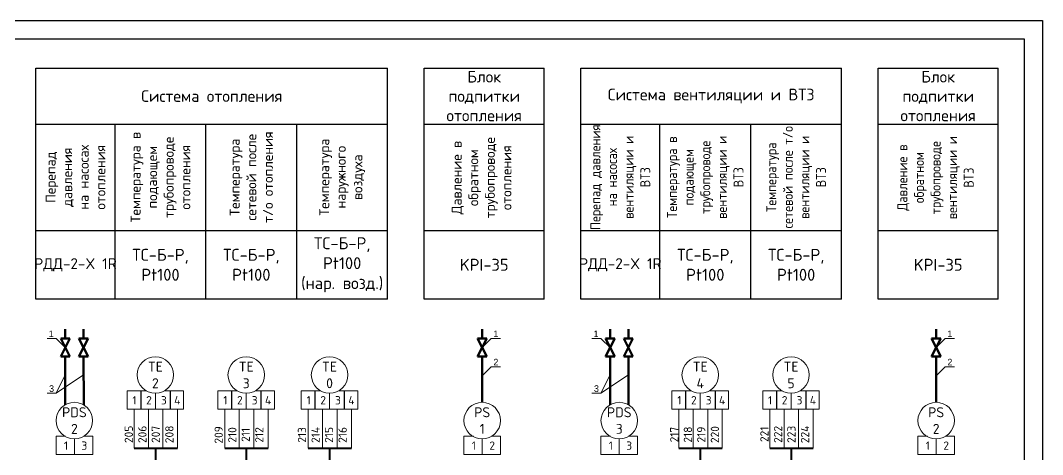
# Model space of a CAD drawing. Header units: millimetres. Extents: x 1606 to 7674, y 609 to 4159.
# Drawn here: x 3318.1 to 3598.1, y 2775.3 to 2894.2 of the extents above; entities that cross this region are included whole.
import ezdxf

# ---------------------------------------------------------------- set-up
doc = ezdxf.new("R2010")
doc.units = ezdxf.units.MM
doc.layers.add('24VDC', color=7, linetype='Continuous')
doc.layers.add('Рамка', color=7, linetype='Continuous', lineweight=50)

msp = doc.modelspace()

# ---------------------------------------------------------------- linework, layer by layer
at = {"color": 1}
for p, q in [((3322.31904, 2817.82295), (3322.31904, 2881.10405)), ((3418.682, 2817.82295), (3418.682, 2881.10405)), ((3428.682, 2817.82295), (3428.682, 2881.10405)), ((3461.61154, 2817.82295), (3461.61154, 2881.10405)), ((3471.61154, 2817.82295), (3471.61154, 2881.10405)), ((3543.07854, 2817.82295), (3543.07854, 2881.10405)), ((3553.07854, 2817.82295), (3553.07854, 2881.10405)), ((3586.00808, 2817.82295), (3586.00808, 2881.10405)), ((3322.31904, 2865.78946), (3418.682, 2865.78946)), ((3343.99411, 2817.82295), (3343.99411, 2865.78946)), ((3368.89008, 2817.82295), (3368.89008, 2865.78946)), ((3393.78604, 2817.82295), (3393.78604, 2865.78946)), ((3428.682, 2865.78946), (3461.61154, 2865.78946)), ((3471.61154, 2865.78946), (3543.07854, 2865.78946)), ((3493.28662, 2817.82295), (3493.28662, 2865.78946)), ((3518.18258, 2817.82295), (3518.18258, 2865.78946)), ((3553.07854, 2865.78946), (3586.00808, 2865.78946)), ((3322.31904, 2836.6727), (3389.94021, 2836.6727)), ((3322.31904, 2836.6727), (3418.682, 2836.6727)), ((3428.682, 2836.6727), (3461.61154, 2836.6727)), ((3471.61154, 2836.6727), (3539.23271, 2836.6727)), ((3471.61154, 2836.6727), (3543.07854, 2836.6727)), ((3553.07854, 2836.6727), (3586.00808, 2836.6727))]:
    msp.add_line(p, q, dxfattribs=at)
at = {"color": 4, "ltscale": 2}
for p, q in [((3351.05079, 2792.7528), (3351.05079, 2787.73336)), ((3359.10043, 2792.7528), (3359.10043, 2787.73336)), ((3375.93808, 2792.7528), (3375.93808, 2787.73336)), ((3383.98772, 2792.7528), (3383.98772, 2787.73336)), ((3398.76704, 2792.7528), (3398.76704, 2787.73336)), ((3406.81668, 2792.7528), (3406.81668, 2787.73336)), ((3500.34329, 2792.7528), (3500.34329, 2787.73336)), ((3508.39293, 2792.7528), (3508.39293, 2787.73336)), ((3525.23058, 2792.7528), (3525.23058, 2787.73336)), ((3533.28022, 2792.7528), (3533.28022, 2787.73336))]:
    msp.add_line(p, q, dxfattribs=at)
at = {"color": 1}
for points in [[(3322.31904, 2881.10405), (3418.682, 2881.10405)], [(3428.682, 2881.10405), (3461.61154, 2881.10405)], [(3471.61154, 2881.10405), (3543.07854, 2881.10405)], [(3553.07854, 2881.10405), (3586.00808, 2881.10405)], [(3418.682, 2817.82295), (3322.31904, 2817.82295)], [(3461.61154, 2817.82295), (3428.682, 2817.82295)], [(3543.07854, 2817.82295), (3471.61154, 2817.82295)], [(3586.00808, 2817.82295), (3553.07854, 2817.82295)]]:
    msp.add_lwpolyline(points, dxfattribs=at)
at = {"layer": 'Рамка', "linetype": 'Continuous', "lineweight": -2}
for p, q in [((3178.14841, 2894.16095), (3598.14841, 2894.16095)), ((3598.14841, 2894.16095), (3598.14841, 2597.16095)), ((3198.14841, 2889.16095), (3593.14841, 2889.16095)), ((3198.77341, 2889.16095), (3593.14841, 2889.16095)), ((3593.14841, 2889.16095), (3593.14841, 2602.16095))]:
    msp.add_line(p, q, dxfattribs=at)
at = {"layer": 'Рамка', "color": 7, "linetype": 'Continuous'}
for p, q in [((3330.36047, 2809.58579), (3330.36047, 2807.08579)), ((3335.36047, 2809.58579), (3335.36047, 2807.08579)), ((3444.60006, 2809.58579), (3444.60006, 2807.08579)), ((3479.65298, 2809.58579), (3479.65298, 2807.08579)), ((3484.65298, 2809.58579), (3484.65298, 2807.08579)), ((3568.9966, 2809.58579), (3568.9966, 2807.08579)), ((3329.11047, 2807.08579), (3331.61047, 2802.08579)), ((3331.61047, 2807.08579), (3329.11047, 2802.08579)), ((3331.61047, 2807.08579), (3329.11047, 2807.08579)), ((3334.11047, 2807.08579), (3336.61047, 2802.08579)), ((3336.61047, 2807.08579), (3334.11047, 2802.08579)), ((3336.61047, 2807.08579), (3334.11047, 2807.08579)), ((3443.35006, 2807.08579), (3445.85006, 2802.08579)), ((3445.85006, 2807.08579), (3443.35006, 2802.08579)), ((3445.85006, 2807.08579), (3443.35006, 2807.08579)), ((3478.40298, 2807.08579), (3480.90298, 2802.08579)), ((3480.90298, 2807.08579), (3478.40298, 2802.08579)), ((3480.90298, 2807.08579), (3478.40298, 2807.08579)), ((3483.40298, 2807.08579), (3485.90298, 2802.08579)), ((3485.90298, 2807.08579), (3483.40298, 2802.08579)), ((3485.90298, 2807.08579), (3483.40298, 2807.08579)), ((3567.7466, 2807.08579), (3570.2466, 2802.08579)), ((3570.2466, 2807.08579), (3567.7466, 2802.08579)), ((3570.2466, 2807.08579), (3567.7466, 2807.08579)), ((3331.61047, 2802.08579), (3329.11047, 2802.08579)), ((3330.36047, 2802.08579), (3330.34112, 2788.90468)), ((3336.61047, 2802.08579), (3334.11047, 2802.08579)), ((3335.36047, 2802.08579), (3335.41317, 2788.88506)), ((3445.85006, 2802.08579), (3443.35006, 2802.08579)), ((3444.60006, 2802.08579), (3444.60006, 2789.58579)), ((3480.90298, 2802.08579), (3478.40298, 2802.08579)), ((3479.65298, 2802.08579), (3479.63362, 2788.90468)), ((3485.90298, 2802.08579), (3483.40298, 2802.08579)), ((3484.65298, 2802.08579), (3484.70567, 2788.88506)), ((3570.2466, 2802.08579), (3567.7466, 2802.08579)), ((3568.9966, 2802.08579), (3568.9966, 2789.58579))]:
    msp.add_line(p, q, dxfattribs=at)
at = {"layer": 'Рамка', "color": 7, "linetype": 'Continuous', "lineweight": 0}
for p, q in [((3325.36047, 2807.08579), (3327.86047, 2807.08579)), ((3327.86047, 2807.08579), (3330.36047, 2804.58579)), ((3474.65298, 2807.08579), (3477.15298, 2807.08579)), ((3477.15298, 2807.08579), (3479.65298, 2804.58579)), ((3325.36047, 2792.08579), (3327.86047, 2792.08579)), ((3474.65298, 2792.08579), (3477.15298, 2792.08579))]:
    msp.add_line(p, q, dxfattribs=at)
at = {"layer": 'Рамка', "color": 7, "linetype": 'Continuous', "lineweight": 15}
for p, q in [((3355.07561, 2792.08298), (3355.07561, 2787.73336)), ((3379.9629, 2792.08298), (3379.9629, 2787.73336)), ((3402.79186, 2792.08298), (3402.79186, 2787.73336)), ((3504.36811, 2792.08298), (3504.36811, 2787.73336)), ((3529.2554, 2792.08298), (3529.2554, 2787.73336)), ((3332.86047, 2779.65313), (3332.86047, 2775.30351)), ((3444.60006, 2779.65313), (3444.60006, 2775.30351)), ((3482.15298, 2779.65313), (3482.15298, 2775.30351)), ((3568.9966, 2779.65313), (3568.9966, 2775.30351))]:
    msp.add_line(p, q, dxfattribs=at)
at = {"layer": 'Рамка', "color": 7, "linetype": 'Continuous', "lineweight": 20}
for p, q in [((3349.21712, 2787.73308), (3349.21194, 2777.06619)), ((3353.143, 2787.73308), (3353.13782, 2777.06619)), ((3357.12652, 2777.06647), (3357.12652, 2787.73635)), ((3361.08123, 2787.73308), (3361.07605, 2777.06619)), ((3374.10441, 2787.73308), (3374.09923, 2777.06619)), ((3378.03029, 2787.73308), (3378.02511, 2777.06619)), ((3382.01381, 2777.06647), (3382.01381, 2787.73635)), ((3385.96852, 2787.73308), (3385.96334, 2777.06619)), ((3396.93337, 2787.73308), (3396.92819, 2777.06619)), ((3400.85925, 2787.73308), (3400.85407, 2777.06619)), ((3404.84277, 2777.06647), (3404.84277, 2787.73635)), ((3408.79748, 2787.73308), (3408.7923, 2777.06619)), ((3498.50962, 2787.73308), (3498.50444, 2777.06619)), ((3502.4355, 2787.73308), (3502.43032, 2777.06619)), ((3506.41903, 2777.06647), (3506.41903, 2787.73635)), ((3510.37373, 2787.73308), (3510.36855, 2777.06619)), ((3523.39691, 2787.73308), (3523.39173, 2777.06619)), ((3527.32279, 2787.73308), (3527.31761, 2777.06619)), ((3531.30631, 2777.06647), (3531.30631, 2787.73635)), ((3535.26102, 2787.73308), (3535.25584, 2777.06619))]:
    msp.add_line(p, q, dxfattribs=at)
at = {"layer": 'Рамка', "color": 7, "linetype": 'Continuous', "lineweight": 40}
for p, q in [((3349.21194, 2777.07052), (3361.07605, 2777.06476)), ((3355.05449, 2777.06647), (3355.05449, 2737.06932)), ((3374.09923, 2777.07052), (3385.96334, 2777.06476)), ((3379.94178, 2777.06647), (3379.94178, 2737.06932)), ((3396.92819, 2777.07052), (3408.7923, 2777.06476)), ((3402.77074, 2777.06647), (3402.77074, 2737.06932)), ((3498.50444, 2777.07052), (3510.36855, 2777.06476)), ((3504.34699, 2777.06647), (3504.34699, 2737.06932)), ((3523.39173, 2777.07052), (3535.25584, 2777.06476)), ((3529.23428, 2777.06647), (3529.23428, 2737.06932))]:
    msp.add_line(p, q, dxfattribs=at)
at = {"layer": 'Рамка', "color": 7, "linetype": 'Continuous', "lineweight": 0}
for points in [[(3444.60006, 2804.58579), (3447.10006, 2807.08579), (3449.60006, 2807.08579)], [(3568.9966, 2804.58579), (3571.4966, 2807.08579), (3573.9966, 2807.08579)], [(3444.60006, 2796.8304), (3447.10006, 2799.3304), (3449.60006, 2799.3304)], [(3568.9966, 2796.8304), (3571.4966, 2799.3304), (3573.9966, 2799.3304)], [(3330.36047, 2797.08579), (3327.86047, 2792.08579), (3335.36047, 2797.08579)], [(3479.65298, 2797.08579), (3477.15298, 2792.08579), (3484.65298, 2797.08579)]]:
    msp.add_lwpolyline(points, dxfattribs=at)
at = {"layer": 'Рамка', "color": 7, "linetype": 'Continuous', "lineweight": 15}
for points in [[(3357.55449, 2792.7528), (3362.77589, 2792.7528), (3362.77589, 2787.73336), (3347.28364, 2787.73336), (3347.28364, 2792.7528), (3352.66687, 2792.7528)], [(3382.44178, 2792.7528), (3387.66318, 2792.7528), (3387.66318, 2787.73336), (3372.17093, 2787.73336), (3372.17093, 2792.7528), (3377.55416, 2792.7528)], [(3405.27074, 2792.7528), (3410.49214, 2792.7528), (3410.49214, 2787.73336), (3394.99989, 2787.73336), (3394.99989, 2792.7528), (3400.38312, 2792.7528)], [(3506.84699, 2792.7528), (3512.06839, 2792.7528), (3512.06839, 2787.73336), (3496.57614, 2787.73336), (3496.57614, 2792.7528), (3501.95937, 2792.7528)], [(3531.73428, 2792.7528), (3536.95568, 2792.7528), (3536.95568, 2787.73336), (3521.46343, 2787.73336), (3521.46343, 2792.7528), (3526.84666, 2792.7528)], [(3335.33936, 2780.32295), (3337.88159, 2780.32295), (3337.88159, 2775.30351), (3327.83936, 2775.30351), (3327.83936, 2780.32295), (3330.45174, 2780.32295)], [(3447.07894, 2780.32295), (3449.62118, 2780.32295), (3449.62118, 2775.30351), (3439.57894, 2775.30351), (3439.57894, 2780.32295), (3442.19133, 2780.32295)], [(3484.63186, 2780.32295), (3487.17409, 2780.32295), (3487.17409, 2775.30351), (3477.13186, 2775.30351), (3477.13186, 2780.32295), (3479.74424, 2780.32295)], [(3571.47548, 2780.32295), (3574.01772, 2780.32295), (3574.01772, 2775.30351), (3563.97548, 2775.30351), (3563.97548, 2780.32295), (3566.58786, 2780.32295)]]:
    msp.add_lwpolyline(points, dxfattribs=at)
for centre in [(3355.05449, 2797.08293), (3379.94178, 2797.08293), (3402.77074, 2797.08293), (3504.34699, 2797.08293), (3529.23428, 2797.08293), (3332.86047, 2784.58579), (3444.60006, 2784.58579), (3482.15298, 2784.58579), (3568.9966, 2784.58579)]:
    msp.add_circle(centre, 5, dxfattribs=at)

# ---------------------------------------------------------------- texts
at = {"color": 1, "lineweight": 0, "attachment_point": 5}
for s, insert, char_height, width in [('{\\fISOCPEUR|b0|i0|c204|p34;\\C7;ТС-Б-Р,\\P\\fISOCPEUR|b0|i0|c0|p34;Pt\\fISOCPEUR|b0|i0|c204|p34;1\\fISOCPEUR|b0|i0|c0|p34;00\\P(\\fISOCPEUR|b0|i0|c204|p34;нар. возд.)}', (3406.23402, 2827.24782), 3.2742437, 24.8959632), ('{\\fISOCPEUR|b0|i0|c204|p34;\\C7;ТС-Б-Р,\\P\\fISOCPEUR|b0|i0|c0|p34;Pt\\fISOCPEUR|b0|i0|c204|p34;1\\fISOCPEUR|b0|i0|c0|p34;00}', (3356.4421, 2827.24782), 3.2742437, 24.8959632), ('{\\fISOCPEUR|b0|i0|c204|p34;\\C7;ТС-Б-Р,\\P\\fISOCPEUR|b0|i0|c0|p34;Pt\\fISOCPEUR|b0|i0|c204|p34;1\\fISOCPEUR|b0|i0|c0|p34;00}', (3381.33806, 2827.24782), 3.2742437, 24.8959632), ('{\\fISOCPEUR|b0|i0|c204|p34;\\C7;ТС-Б-Р,\\P\\fISOCPEUR|b0|i0|c0|p34;Pt\\fISOCPEUR|b0|i0|c204|p34;1\\fISOCPEUR|b0|i0|c0|p34;00}', (3505.7346, 2827.24782), 3.2742437, 24.8959632), ('{\\fISOCPEUR|b0|i0|c204|p34;\\C7;ТС-Б-Р,\\P\\fISOCPEUR|b0|i0|c0|p34;Pt\\fISOCPEUR|b0|i0|c204|p34;1\\fISOCPEUR|b0|i0|c0|p34;00}', (3530.63056, 2827.24782), 3.2742437, 24.8959632), ('{\\fISOCPEUR|b0|i0|c204|p34;\\C256;РДД-\\fISOCPEUR|b0|i0|c0|p34;2-X 1R}', (3333.15658, 2827.24782), 3, 21.6750713), ('{\\fISOCPEUR|b0|i0|c0|p34;\\C7;KPI-35}', (3445.14677, 2827.24782), 3.2742437, 32.9295407), ('{\\fISOCPEUR|b0|i0|c204|p34;\\C256;РДД-\\fISOCPEUR|b0|i0|c0|p34;2-X 1R}', (3482.44908, 2827.24782), 3, 21.6750713), ('{\\fISOCPEUR|b0|i0|c0|p34;\\C7;KPI-35}', (3569.54331, 2827.24782), 3.2742437, 32.9295407)]:
    msp.add_mtext(s, dxfattribs=dict(at, insert=insert, char_height=char_height, width=width))
at = {"layer": '24VDC', "lineweight": 0, "char_height": 3.1832405, "attachment_point": 5}
for s, insert, width in [('{\\fISOCPEUR|b0|i0|c204|p34;Блок\\Pподпитки\\Pотопления}', (3445.14677, 2873.44675), 32.9295407), ('{\\fISOCPEUR|b0|i0|c204|p34;Блок\\Pподпитки\\Pотопления}', (3569.54331, 2873.44675), 32.9295407), ('{\\fISOCPEUR|b0|i0|c204|p34;Система отопления}', (3370.50052, 2873.44675), 96.3629608), ('{\\fISOCPEUR|b0|i0|c204|p34;Система вентиляции и ВТЗ}', (3507.34504, 2873.44675), 71.4669976)]:
    msp.add_mtext(s, dxfattribs=dict(at, insert=insert, width=width))
at = {"layer": '24VDC', "lineweight": 0, "char_height": 2.7285364, "attachment_point": 5, "rotation": 90}
for s, insert, width in [('{\\fISOCPEUR|b0|i0|c204|p34;\\W0.9;Перепад давления\\Pна насосах вентиляции и ВТЗ}', (3482.44908, 2851.22135), 29.1362071), ('{\\fISOCPEUR|b0|i0|c204|p34;Температура в подающем трубопроводе отопления}', (3356.4421, 2851.22135), 29.1362071), ('{\\fISOCPEUR|b0|i0|c204|p34;Температура сетевой после т/о отопления}', (3381.33806, 2851.22135), 29.1362071), ('{\\fISOCPEUR|b0|i0|c204|p34;\\W0.9;Температура сетевой после т/о вентиляции и ВТЗ}', (3530.63056, 2851.22135), 29.1362071), ('{\\fISOCPEUR|b0|i0|c204|p34;Перепад давления\\Pна насосах отопления}', (3333.15658, 2851.22135), 29.1362071), ('{\\fISOCPEUR|b0|i0|c204|p34;Температура наружного воздуха}', (3406.23402, 2851.23108), 29.1167528), ('{\\fISOCPEUR|b0|i0|c204|p34;Давление в обратном трубопроводе отопления}', (3444.43722, 2851.09991), 24.1417844), ('{\\fISOCPEUR|b0|i0|c204|p34;\\W0.9;Температура в подающем трубопроводе вентиляции и ВТЗ}', (3505.7346, 2851.22135), 29.1362071), ('{\\fISOCPEUR|b0|i0|c204|p34;\\W0.9;Давление в обратном трубопроводе вентиляции и ВТЗ}', (3568.83376, 2851.09991), 24.1417844)]:
    msp.add_mtext(s, dxfattribs=dict(at, insert=insert, width=width))
at = {"layer": 'Рамка', "lineweight": 0, "attachment_point": 5}
for s, insert, char_height, width in [('{\\Q0;\\C7;1}', (3326.50653, 2808.33579), 1.8190035, 2.5), ('{\\Q0;\\C7;1}', (3448.35006, 2808.33579), 1.8190035, 2.5), ('{\\Q0;\\C7;1}', (3475.79904, 2808.33579), 1.8190035, 2.5), ('{\\Q0;\\C7;1}', (3572.7466, 2808.33579), 1.8190035, 2.5), ('{\\Q0;\\C7;2}', (3448.35006, 2800.5804), 1.8190035, 2.5), ('{\\Q0;\\C7;2}', (3572.7466, 2800.5804), 1.8190035, 2.5), ('{\\fISOCPEUR|b0|i0|c204|p34;\\C7;TE\\P\\fISOCPEUR|b0|i0|c0|p34;2}', (3355.05449, 2797.08293), 2.7285364, 14), ('{\\fISOCPEUR|b0|i0|c204|p34;\\C7;TE\\P\\fISOCPEUR|b0|i0|c0|p34;3}', (3379.94178, 2797.08293), 2.7285364, 14), ('{\\fISOCPEUR|b0|i0|c204|p34;\\C7;TE\\P0}', (3402.77074, 2797.08293), 2.7285364, 14), ('{\\fISOCPEUR|b0|i0|c204|p34;\\C7;TE\\P\\fISOCPEUR|b0|i0|c0|p34;4}', (3504.34699, 2797.08293), 2.7285364, 14), ('{\\fISOCPEUR|b0|i0|c204|p34;\\C7;TE\\P\\fISOCPEUR|b0|i0|c0|p34;5}', (3529.23428, 2797.08293), 2.7285364, 14), ('{\\Q0;\\C7;3}', (3326.61047, 2793.33579), 1.8190035, 2.5), ('{\\Q0;\\C7;3}', (3475.90298, 2793.33579), 1.8190035, 2.5), ('{\\fISOCPEUR|b0|i0|c204|p34;\\C1;1}', (3349.31806, 2790.15163), 2.27377, 8.7484448), ('{\\fISOCPEUR|b0|i0|c204|p34;\\C1;2}', (3353.29703, 2790.15163), 2.27377, 8.7484448), ('{\\fISOCPEUR|b0|i0|c204|p34;\\C1;3}', (3357.3677, 2790.15163), 2.27377, 8.7484448), ('{\\fISOCPEUR|b0|i0|c204|p34;\\C1;4}', (3361.04316, 2790.15163), 2.27377, 8.7484448), ('{\\fISOCPEUR|b0|i0|c204|p34;\\C1;1}', (3374.20535, 2790.15163), 2.27377, 8.7484448), ('{\\fISOCPEUR|b0|i0|c204|p34;\\C1;2}', (3378.18432, 2790.15163), 2.27377, 8.7484448), ('{\\fISOCPEUR|b0|i0|c204|p34;\\C1;3}', (3382.25499, 2790.15163), 2.27377, 8.7484448), ('{\\fISOCPEUR|b0|i0|c204|p34;\\C1;4}', (3385.93044, 2790.15163), 2.27377, 8.7484448), ('{\\fISOCPEUR|b0|i0|c204|p34;\\C1;1}', (3397.03431, 2790.15163), 2.27377, 8.7484448), ('{\\fISOCPEUR|b0|i0|c204|p34;\\C1;2}', (3401.01328, 2790.15163), 2.27377, 8.7484448), ('{\\fISOCPEUR|b0|i0|c204|p34;\\C1;3}', (3405.08395, 2790.15163), 2.27377, 8.7484448), ('{\\fISOCPEUR|b0|i0|c204|p34;\\C1;4}', (3408.75941, 2790.15163), 2.27377, 8.7484448), ('{\\fISOCPEUR|b0|i0|c204|p34;\\C1;1}', (3498.61056, 2790.15163), 2.27377, 8.7484448), ('{\\fISOCPEUR|b0|i0|c204|p34;\\C1;2}', (3502.58953, 2790.15163), 2.27377, 8.7484448), ('{\\fISOCPEUR|b0|i0|c204|p34;\\C1;3}', (3506.6602, 2790.15163), 2.27377, 8.7484448), ('{\\fISOCPEUR|b0|i0|c204|p34;\\C1;4}', (3510.33566, 2790.15163), 2.27377, 8.7484448), ('{\\fISOCPEUR|b0|i0|c204|p34;\\C1;1}', (3523.49785, 2790.15163), 2.27377, 8.7484448), ('{\\fISOCPEUR|b0|i0|c204|p34;\\C1;2}', (3527.47682, 2790.15163), 2.27377, 8.7484448), ('{\\fISOCPEUR|b0|i0|c204|p34;\\C1;3}', (3531.54749, 2790.15163), 2.27377, 8.7484448), ('{\\fISOCPEUR|b0|i0|c204|p34;\\C1;4}', (3535.22295, 2790.15163), 2.27377, 8.7484448), ('{\\fISOCPEUR|b0|i0|c204|p34;\\C7;PDS\\P\\fISOCPEUR|b0|i0|c0|p34;2}', (3332.86047, 2784.58579), 2.7285364, 14), ('{\\fISOCPEUR|b0|i0|c204|p34;\\C7;PS\\P1}', (3444.60006, 2784.58579), 2.7285364, 14), ('{\\fISOCPEUR|b0|i0|c204|p34;\\C7;PDS\\P\\fISOCPEUR|b0|i0|c0|p34;3}', (3482.15298, 2784.58579), 2.7285364, 14), ('{\\fISOCPEUR|b0|i0|c204|p34;\\C7;PS\\P\\fISOCPEUR|b0|i0|c0|p34;2}', (3568.9966, 2784.58579), 2.7285364, 14), ('{\\fISOCPEUR|b0|i0|c204|p34;\\C1;1}', (3330.56277, 2777.72179), 2.27377, 8.7484448), ('{\\fISOCPEUR|b0|i0|c204|p34;\\C1;3}', (3335.58388, 2777.72179), 2.27377, 8.7484448), ('{\\fISOCPEUR|b0|i0|c204|p34;\\C1;1}', (3442.30235, 2777.72179), 2.27377, 8.7484448), ('{\\fISOCPEUR|b0|i0|c204|p34;\\C1;2}', (3447.32347, 2777.72179), 2.27377, 8.7484448), ('{\\fISOCPEUR|b0|i0|c204|p34;\\C1;1}', (3479.85527, 2777.72179), 2.27377, 8.7484448), ('{\\fISOCPEUR|b0|i0|c204|p34;\\C1;3}', (3484.87639, 2777.72179), 2.27377, 8.7484448), ('{\\fISOCPEUR|b0|i0|c204|p34;\\C1;1}', (3566.69889, 2777.72179), 2.27377, 8.7484448), ('{\\fISOCPEUR|b0|i0|c204|p34;\\C1;2}', (3571.72001, 2777.72179), 2.27377, 8.7484448)]:
    msp.add_mtext(s, dxfattribs=dict(at, insert=insert, char_height=char_height, width=width))
at = {"layer": 'Рамка', "lineweight": 0, "char_height": 2.27377, "width": 8.7484448, "attachment_point": 5, "rotation": 90}
for s, insert in [('{\\fISOCPEUR|b0|i0|c204|p34;\\C1;205}', (3347.76022, 2780.81104)), ('{\\fISOCPEUR|b0|i0|c204|p34;\\C1;206}', (3351.48822, 2780.8038)), ('{\\fISOCPEUR|b0|i0|c204|p34;\\C1;207}', (3355.15905, 2780.81104)), ('{\\fISOCPEUR|b0|i0|c204|p34;\\C1;208}', (3358.88705, 2780.8038)), ('{\\fISOCPEUR|b0|i0|c204|p34;\\C1;209}', (3372.39305, 2780.66165)), ('{\\fISOCPEUR|b0|i0|c204|p34;\\C1;210}', (3376.12106, 2780.65441)), ('{\\fISOCPEUR|b0|i0|c204|p34;\\C1;211}', (3379.79188, 2780.66165)), ('{\\fISOCPEUR|b0|i0|c204|p34;\\C1;212}', (3383.51989, 2780.65441)), ('{\\fISOCPEUR|b0|i0|c204|p34;\\C1;2\\fISOCPEUR|b0|i0|c0|p34;13}', (3395.22201, 2780.66165)), ('{\\fISOCPEUR|b0|i0|c204|p34;\\C1;21\\fISOCPEUR|b0|i0|c0|p34;4}', (3398.95002, 2780.65441)), ('{\\fISOCPEUR|b0|i0|c204|p34;\\C1;21\\fISOCPEUR|b0|i0|c0|p34;5}', (3402.62084, 2780.66165)), ('{\\fISOCPEUR|b0|i0|c204|p34;\\C1;21\\fISOCPEUR|b0|i0|c0|p34;6}', (3406.34885, 2780.65441)), ('{\\fISOCPEUR|b0|i0|c204|p34;\\C1;2\\fISOCPEUR|b0|i0|c0|p34;17}', (3497.23388, 2780.75465)), ('{\\fISOCPEUR|b0|i0|c204|p34;\\C1;2\\fISOCPEUR|b0|i0|c0|p34;18}', (3500.96189, 2780.7474)), ('{\\fISOCPEUR|b0|i0|c204|p34;\\C1;2\\fISOCPEUR|b0|i0|c0|p34;19}', (3504.63271, 2780.75465)), ('{\\fISOCPEUR|b0|i0|c204|p34;\\C1;2\\fISOCPEUR|b0|i0|c0|p34;20}', (3508.36072, 2780.7474)), ('{\\fISOCPEUR|b0|i0|c204|p34;\\C1;2\\fISOCPEUR|b0|i0|c0|p34;21}', (3521.94001, 2780.81104)), ('{\\fISOCPEUR|b0|i0|c204|p34;\\C1;2\\fISOCPEUR|b0|i0|c0|p34;22}', (3525.66801, 2780.8038)), ('{\\fISOCPEUR|b0|i0|c204|p34;\\C1;2\\fISOCPEUR|b0|i0|c0|p34;23}', (3529.33884, 2780.81104)), ('{\\fISOCPEUR|b0|i0|c204|p34;\\C1;2\\fISOCPEUR|b0|i0|c0|p34;24}', (3533.06684, 2780.8038))]:
    msp.add_mtext(s, dxfattribs=dict(at, insert=insert))

doc.saveas('drawing.dxf')
